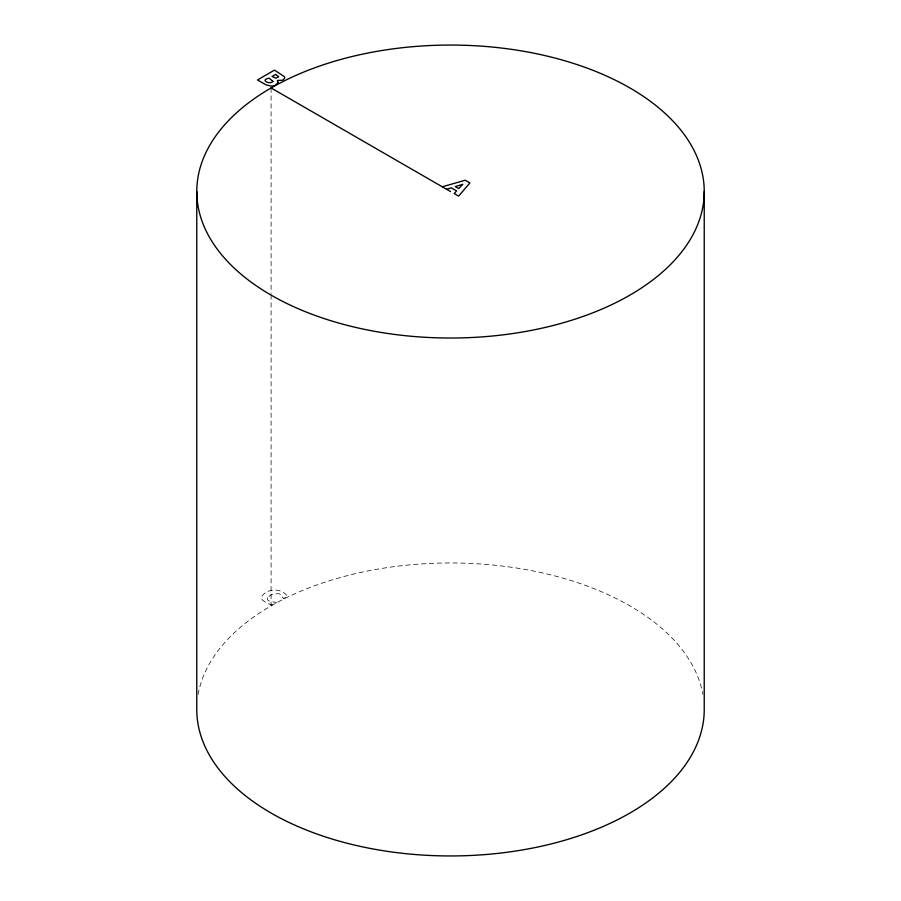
<?xml version="1.0" encoding="UTF-8"?>
<svg xmlns="http://www.w3.org/2000/svg" width="901" height="901" viewBox="0 0 901 901"><rect width="100%" height="100%" fill="white"/><g stroke="black" fill="none" stroke-linecap="round" stroke-linejoin="round"><path stroke-width="0.68" stroke-dasharray="4.5 3.38" d="M271.088 87.96L271.088 293.433M271.088 294.841L271.088 605.877M198.107 694.446A253.733 146.491 0 0 1 450.5 562.967A253.733 146.491 0 0 1 702.893 694.446M267.462 597.701C265.705 604.582 283.725 599.886 272.553 604.931L267.349 603.479L262.439 600.111A10.249 5.924 0 0 1 261.819 596.271C267.439 588.139 281.945 587.846 287.385 596.361L283.319 598.715L281.765 595.46A6.758 3.908 0 0 0 278.533 593.635L271.719 594.311L267.462 597.701"/><path stroke-width="1.35" d="M446.693 189.244L451.243 187.847L456.604 190.944L454.194 193.569L458.598 196.114L469.894 182.937L465.22 180.234L442.402 186.755M271.088 87.96L450.5 191.541M704.233 191.541A253.733 146.491 0 0 1 323.639 318.402A253.733 146.491 0 0 1 323.639 64.681A253.733 146.491 0 0 1 704.233 191.541L704.233 709.459A253.733 146.491 0 0 1 450.5 855.95A253.733 146.491 0 0 1 196.767 709.459L196.767 191.541M278.127 82.689L274.996 85.46A6.442 3.717 0 0 1 270.705 86.023L265.975 84.807L257.438 79.975L274.501 70.12L284.446 76.731A4.64 2.68 0 0 1 283.95 78.984C283.015 81.822 275.323 78.984 277.868 81.563L278.127 82.689M278.578 76.63L275.999 78.139L272.023 76.472L275.638 74.389L278.578 76.63M272.902 81.338C270.469 85.122 259.116 79.986 269.106 78.162L272.902 81.338M462.641 184.356L458.755 188.613L455.275 186.597L462.641 184.356"/></g></svg>
